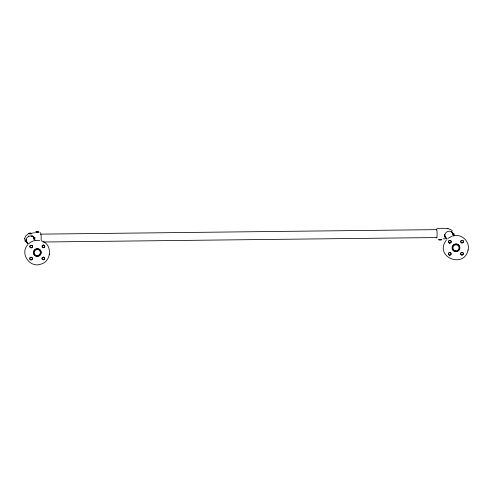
<?xml version="1.0" encoding="UTF-8"?>
<svg xmlns="http://www.w3.org/2000/svg" width="493" height="493" viewBox="0 0 493 493"><rect width="100%" height="100%" fill="white"/><g stroke="black" fill="none" stroke-linecap="round" stroke-linejoin="round"><path stroke-width="0.74" d="M454.398 235.783L454.201 233.922M24.693 238.532L25.272 241.706M27.719 244.768C19.584 253.427 29.851 268.328 40.796 264.18C51.845 261.481 52.677 243.832 41.326 240.794M24.712 238.378L25.605 236.079L27.824 234.144M24.681 238.63L24.724 238.279M49.405 254.764L49.528 254.135M446.159 240.307C433.883 256.945 464.049 269.196 468.085 250.006M468.036 250.265C470.347 242.001 461.959 233.7 453.751 235.66M28.699 243.715L30.856 242.051L33.721 240.75M448.057 238.353L452.401 235.999M34.578 232.764L32.569 232.998M35.077 240.411L39.73 240.393M436.743 229.639L40.562 234.138M42.983 242.014L436.86 237.546M436.903 228.314C441.845 228.672 448.001 227.168 452.235 230.638M443.262 238.815L445.037 238.926M40.13 232.807L40.648 232.918M447.453 228.604L448.057 228.709M440.952 239.795L439.201 239.82M35.108 237.688L35.274 238.014M33.154 236.504A4.252 4.16 -29 0 1 34.214 239.278M27.756 242.926A4.252 4.16 -29 0 1 25.852 240.282M32.47 235.9A4.252 4.16 -29 0 1 32.717 236.085M33.314 236.455A4.4 4.301 -29 0 1 34.307 239.925M27.774 243.098A4.4 4.301 -29 0 1 25.796 240.652M31.872 233.497A1.756 0.32 0.4 0 1 31.145 233.861A1.756 0.32 0.4 0 1 28.988 233.811M28.717 233.75A1.756 0.32 0.4 0 1 29.26 233.312A1.756 0.32 0.4 0 1 31.688 233.429M28.298 244.053A4.4 4.301 -29 0 1 26.493 238.643A4.4 4.301 -29 0 1 31.725 236.104A4.4 4.301 -29 0 1 34.837 240.874M40.685 233.694A4.4 0.438 89.3 0 1 41.129 236.307M41.159 236.923A4.4 0.438 89.3 0 1 41.159 240.122M31.577 235.999A1.756 0.32 0.4 0 1 31.762 236.338M28.797 236.369A1.756 0.32 0.4 0 1 28.612 236.03M462.459 240.282A1.319 1.294 -29 0 1 463.1 242.273A1.319 1.294 -29 0 1 460.98 242.297A1.319 1.294 -29 0 1 461.651 240.294M460.715 253.217A1.319 1.294 -29 0 1 462.742 252.545A1.319 1.294 -29 0 1 462.724 254.647A1.319 1.294 -29 0 1 460.709 254.018M449.339 252.515A1.319 1.294 -29 0 1 451.04 253.864A1.319 1.294 -29 0 1 449.074 254.875A1.319 1.294 -29 0 1 448.975 252.706M445.857 237.361A3.956 3.876 -29 0 1 444.723 234.619M451.465 231.79A3.956 3.876 -29 0 1 452.475 233.522M452.032 231.981A4.252 4.16 -29 0 1 452.882 234.834M446.985 238.439A4.252 4.16 -29 0 1 446.701 238.316M446.436 238.168A4.252 4.16 -29 0 1 444.44 234.927M451.619 231.531A4.252 4.16 -29 0 1 451.834 231.747M452.617 232.653A4.4 4.301 -29 0 1 452.993 235.143M446.818 238.532A4.4 4.301 -29 0 1 444.458 235.839M446.978 239.296A4.4 4.301 -29 0 1 445.167 233.892A4.4 4.301 -29 0 1 450.405 231.346A4.4 4.301 -29 0 1 453.511 236.122M436.367 230.071A4.4 0.438 89.3 0 1 436.952 230.545A4.4 0.438 89.3 0 1 437.038 236.357A4.4 0.438 89.3 0 1 436.484 237.33M441.58 239.444A1.756 0.32 0.4 0 1 441.574 239.801M441.29 239.857A1.756 0.32 0.4 0 1 439.121 239.863A1.756 0.32 0.4 0 1 438.487 239.487M31.977 235.931A3.956 3.876 -29 0 1 33.925 239.284M27.183 242.112A3.956 3.876 -29 0 1 26.049 239.37M42.121 245.89A1.319 1.294 -29 0 1 44.148 245.218A1.319 1.294 -29 0 1 44.136 247.32A1.319 1.294 -29 0 1 42.115 246.691M43.698 257.118A1.319 1.294 -29 0 1 44.339 259.108A1.319 1.294 -29 0 1 42.219 259.133A1.319 1.294 -29 0 1 42.885 257.13M29.814 258.11A1.319 1.294 -29 0 1 31.842 257.438A1.319 1.294 -29 0 1 31.823 259.54A1.319 1.294 -29 0 1 29.808 258.911M31.922 245.354A1.319 1.294 -29 0 1 32.014 247.369A1.319 1.294 -29 0 1 30.005 247.079A1.319 1.294 -29 0 1 30.745 245.187M34.091 238.63A3.956 0.394 89.3 0 1 34.085 237.447M37.191 231.599C34.541 232.043 40.297 231.92 37.191 231.599M30.104 233.115C27.454 233.559 33.21 233.435 30.104 233.115M36.18 232.314A1.756 0.32 0.4 0 0 39.027 232.135A1.756 0.32 0.4 0 0 36.661 231.772A1.756 0.32 0.4 0 0 36.18 232.314M455.384 251.43A3.741 3.661 -29 0 0 459.458 246.426A3.741 3.661 -29 0 0 453.098 245.52A3.741 3.661 -29 0 0 455.384 251.43M449.628 243.092A1.319 1.294 -29 0 0 451.163 241.404A1.319 1.294 -29 0 0 448.938 240.96A1.319 1.294 -29 0 0 449.628 243.092M449.542 255.177A1.319 1.294 -29 0 0 451.077 253.488A1.319 1.294 -29 0 0 448.858 253.045A1.319 1.294 -29 0 0 449.542 255.177M461.768 255.035A1.319 1.294 -29 0 0 463.303 253.347A1.319 1.294 -29 0 0 461.078 252.909A1.319 1.294 -29 0 0 461.768 255.035M461.849 242.957A1.319 1.294 -29 0 0 463.383 241.268A1.319 1.294 -29 0 0 461.165 240.824A1.319 1.294 -29 0 0 461.849 242.957M449.542 242.932A1.319 1.294 -29 0 0 451.077 241.243A1.319 1.294 -29 0 0 448.852 240.806A1.319 1.294 -29 0 0 449.542 242.932M454.934 251.566A3.956 3.876 -29 0 0 459.79 246.74A3.956 3.876 -29 0 0 453.215 245.07A3.956 3.876 -29 0 0 454.934 251.566M455.236 250.746A3.081 3.013 -29 0 0 458.928 246.907A3.081 3.013 -29 0 0 453.776 245.73A3.081 3.013 -29 0 0 455.236 250.746M36.254 256.317A3.956 3.876 -29 0 0 41.116 251.492A3.956 3.876 -29 0 0 34.535 249.822A3.956 3.876 -29 0 0 36.254 256.317M36.562 255.497A3.081 3.013 -29 0 0 40.247 251.658A3.081 3.013 -29 0 0 35.102 250.481A3.081 3.013 -29 0 0 36.562 255.497M36.704 256.187A3.741 3.661 -29 0 0 40.777 251.177A3.741 3.661 -29 0 0 34.418 250.271A3.741 3.661 -29 0 0 36.704 256.187M30.948 247.843A1.319 1.294 -29 0 0 32.483 246.155A1.319 1.294 -29 0 0 30.264 245.717A1.319 1.294 -29 0 0 30.948 247.843M30.868 259.928A1.319 1.294 -29 0 0 32.402 258.24A1.319 1.294 -29 0 0 30.178 257.802A1.319 1.294 -29 0 0 30.868 259.928M43.088 259.793A1.319 1.294 -29 0 0 44.623 258.104A1.319 1.294 -29 0 0 42.404 257.66A1.319 1.294 -29 0 0 43.088 259.793M43.174 247.708A1.319 1.294 -29 0 0 44.709 246.019A1.319 1.294 -29 0 0 42.484 245.576A1.319 1.294 -29 0 0 43.174 247.708"/></g></svg>
